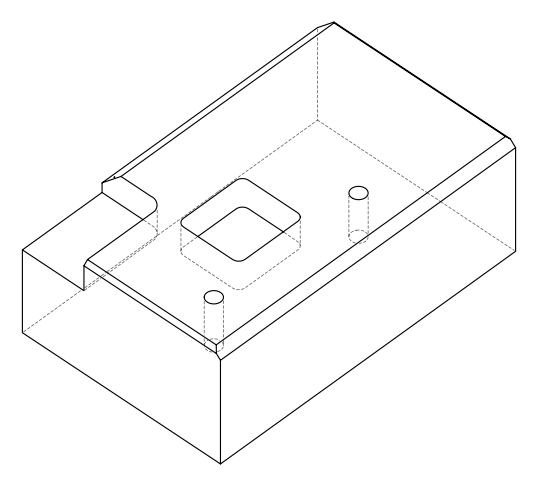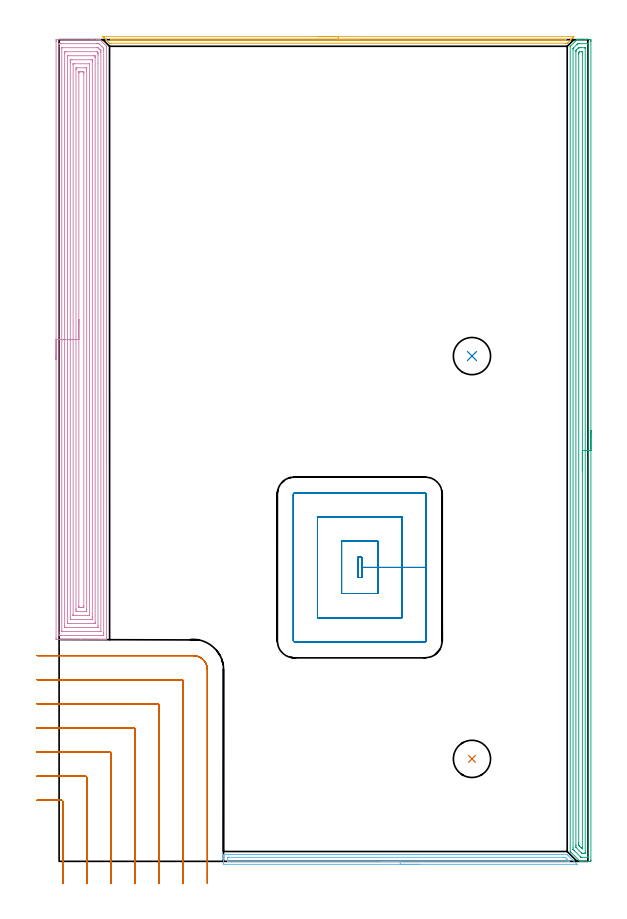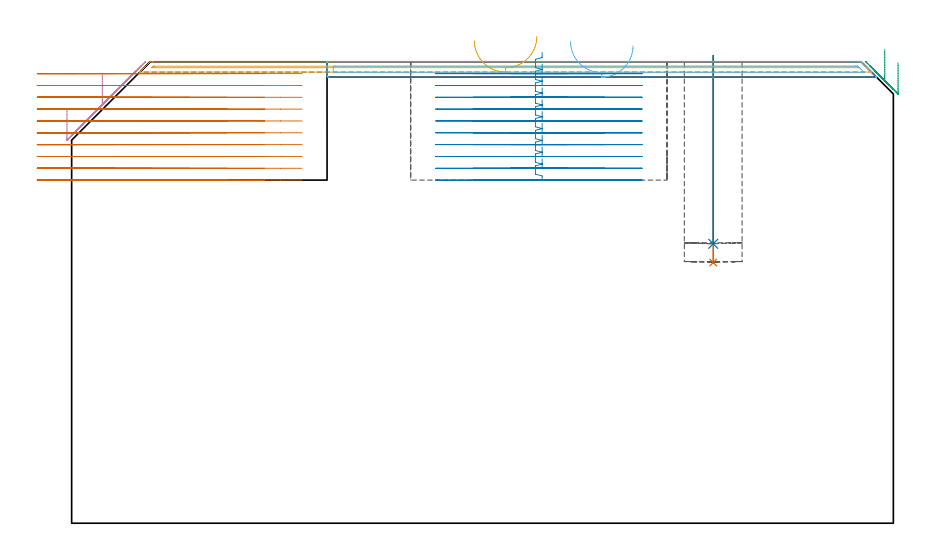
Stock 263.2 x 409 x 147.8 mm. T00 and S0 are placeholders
(PLAN: 8 operations, 2 tool changes, 75.2 min)
(1 INDEXABLE_INSERT_DRILL_BLIND_HOLE_FROM_SOLID | STEP1POCKET | NXT0302_008 | 0.27 min | 17197 mm3)
(2 INDEXABLE_INSERT_DRILL_BLIND_HOLE_FROM_SOLID_1 | STEP1POCKET_1 | NXT0302_008 | 0.24 min | 15588 mm3)
(3 AREA_MILL | FG_CHAMFER_SURFACE | UGT0205_001 | 13.26 min | 21693 mm3)
(4 AREA_MILL_1 | FG_CHAMFER_SURFACE_1 | UGT0205_001 | 21.92 min | 96681 mm3)
(5 AREA_MILL_2 | FG_CHAMFER_SURFACE_2 | UGT0205_001 | 3.84 min | 1246 mm3)
(6 AREA_MILL_3 | FG_CHAMFER_SURFACE_3 | UGT0205_001 | 2.96 min | 2118 mm3)
(7 MILL_CORNER_NOTCH_RECTANGULAR | CORNER_NOTCH_RECTANGULAR | NXT0201_012 | Follow Part, ap 4, ae 75% | 19.48 min | 337841 mm3)
(8 MILL_RECTANGULAR_POCKET | POCKET_RECTANGULAR_STRAIGHT | NXT0201_012 | Follow Part, ap 4, ae 75% | 13.26 min | 277659 mm3)
(TOOL NXT0302_008 | Index. Insert Drill 18.5mm [880-D1850L25-05] | D18.5 PA176 FL93 Z2)
(TOOL UGT0205_001 | Chamfer Mill 20 x 3 x 45 deg. | D20 FL50 Z2)
(TOOL NXT0201_012 | ENDMILL 16mm [2P460-1600-NA 1630] | D16 FL38 Z6)
(OP 1 INDEXABLE_INSERT_DRILL_BLIND_HOLE_FROM_SOLID)
G17 G21 G94 G90
T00 M6
G54
G17 G0 G90 X205.5 Y51. S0 M3
G43 Z157.8 H1
G94 G81 G98 Z83.5 F250. R149.8
G80
M5
M2
(OP 2 INDEXABLE_INSERT_DRILL_BLIND_HOLE_FROM_SOLID_1)
G17 G21 G94 G90
T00 M6
G54
G17 G0 G90 X205.5 Y251.5 S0 M3
G43 Z157.8 H1
G94 G81 G98 Z89.5 F250. R149.8
G80
M5
M2
(OP 3 AREA_MILL)
G17 G21 G94 G90
T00 M6
G54
G17 G0 G90 X264.7 Y214.5 S1061 M3
G43 Z157.8 H0
Z147.5
G94 G1 Y214.462 Z146.628 F250.
Y214.348 Z145.764
Y214.159 Z144.912
Y213.897 Z144.08
Y213.563 Z143.274
Y213.16 Z142.5
Y212.691 Z141.764
Y212.16 Z141.072
Y211.571 Z140.429
Y210.928 Z139.84
Y210.236 Z139.309
Y209.5 Z138.84
Y208.726 Z138.437
Y207.92 Z138.103
Y207.088 Z137.841
Y206.236 Z137.652
Y205.372 Z137.538
Y204.5 Z137.5
Y0.629
X264.698 Y0.28 Z137.501
X264.693 Y0.01 Z137.504
X264.356 Y0. Z137.84
X262.608 Z139.587
X261.217 Z140.979
X260.861 Z141.335
X260.148 Z142.052
X259.826 Z142.374
X259.468 Y0.001 Z142.726
X259.299 Y0.01 Z142.894
X259.122 Y0.178 Z143.078
X259.119 Y0.181 Z143.081
X254.744 Y4.555 Z147.454
X254.587 Y4.713 Z147.613
X254.553 Y4.746 Z147.646
X254.405 Y4.894 Z147.791
X254.4 Y5.1 Z147.8
Y405.688
X254.402 Y405.698 Z147.797
X254.405 Y405.705 Z147.794
X256.929 Y408.231 Z145.267
X257.07 Y408.371 Z145.128
X257.221 Y408.522 Z144.976
X257.366 Y408.668 Z144.83
X257.517 Y408.818 Z144.681
X257.668 Y408.972 Z144.522
X257.697 Y408.99 Z144.492
X257.721 Y409. Z144.468
X257.851 Z144.342
X258.119 Z144.081
X258.4 Z143.8
X259.113 Z143.082
X260.343 Z141.854
X261.734 Z140.461
X262.35 Z139.847
X264.097 Z138.1
X264.356 Y408.997 Z137.841
X264.693 Y408.99 Z137.504
X264.698 Y408.721 Z137.501
X264.7 Y408.371 Z137.5
Y408.018
Y204.5
X263.286 Z138.914
X263.285 Y2.418 Z138.915
X263.283 Y2.071 Z138.917
X263.281 Y2.029 Z138.919
X263.28 Y2.015 Z138.92
X263.261 Y2.01 Z138.939
X263.153 Y2.004 Z139.047
X263.016 Y2.001 Z139.184
X260.395 Z141.805
X259.987 Y2.005 Z142.213
X259.851 Y2.009 Z142.349
X259.747 Y2.015 Z142.453
X259.666 Y2.093 Z142.534
X259.333 Y2.418 Z142.867
X256.492 Y5.258 Z145.708
X256.129 Y5.624 Z146.071
X255.945 Y5.812 Z146.255
X255.854 Y5.908 Z146.346
X255.821 Y5.953 Z146.379
X255.82 Y5.994 Z146.38
X255.815 Y6.687 Z146.385
X255.814 Y403.9 Z146.386
X255.817 Y404.59 Z146.383
X255.82 Y404.642 Z146.38
X255.823 Y404.661 Z146.377
X255.837 Y404.678 Z146.363
X255.945 Y404.794 Z146.255
X257.732 Y406.582 Z144.468
X257.99 Y406.837 Z144.21
X258.075 Y406.918 Z144.125
X258.142 Y406.98 Z144.058
X258.239 Y406.99 Z143.961
X258.707 Y406.998 Z143.493
X259.113 Y406.999 Z143.087
X259.579 Y407. Z142.621
X262.608 Z139.592
X263.074 Z139.126
X263.236 Y406.996 Z138.964
X263.269 Y406.993 Z138.931
X263.279 Y406.989 Z138.921
X263.281 Y406.978 Z138.919
X263.284 Y406.94 Z138.916
X263.285 Y406.783 Z138.915
X263.286 Y204.5 Z138.914
X261.872 Z140.328
X261.871 Y4.206 Z140.329
X261.87 Y4.067 Z140.33
X261.867 Y4.02 Z140.333
X261.865 Y4.011 Z140.335
X261.859 Y4.007 Z140.341
X261.835 Y4.003 Z140.365
X261.734 Y4.001 Z140.466
X261.062 Y4. Z141.138
X260.861 Y4.001 Z141.339
X260.659 Y4.003 Z141.541
X260.257 Y4.01 Z141.943
X260.188 Y4.023 Z142.012
X260.161 Y4.046 Z142.039
X260.105 Y4.098 Z142.095
X259.993 Y4.206 Z142.207
X257.312 Y6.889 Z144.888
X257.257 Y6.953 Z144.943
X257.235 Y6.982 Z144.965
X257.232 Y6.995 Z144.968
X257.23 Y7.027 Z144.97
X257.229 Y7.783 Z144.971
X257.228 Y7.923 Z144.972
X257.229 Y403.146 Z144.971
X257.23 Y403.286 Z144.97
X257.236 Y403.566 Z144.964
X257.238 Y403.628 Z144.962
X257.251 Y403.644 Z144.949
X257.284 Y403.681 Z144.916
X257.366 Y403.766 Z144.834
X257.431 Y403.832 Z144.769
X258.394 Y404.794 Z143.806
X258.542 Y404.935 Z143.658
X258.595 Y404.984 Z143.605
X258.71 Y404.99 Z143.49
X258.913 Y404.998 Z143.287
X259.113 Y404.999 Z143.087
X259.785 Y405. Z142.415
X261.533 Z140.667
X261.734 Y404.999 Z140.466
X261.802 Y404.997 Z140.398
X261.854 Y404.992 Z140.346
X261.865 Y404.989 Z140.335
X261.867 Y404.973 Z140.333
X261.869 Y404.934 Z140.331
X261.871 Y404.794 Z140.329
X261.872 Y404.654 Z140.328
Y204.5
X260.457 Z141.743
X260.456 Y6.889 Z141.744
X260.454 Y6.411 Z141.746
X260.45 Y6.248 Z141.75
X260.446 Y6.214 Z141.754
X260.345 Y6.31 Z141.855
X260.205 Y6.447 Z141.995
X259.987 Y6.662 Z142.213
X259.76 Y6.889 Z142.44
X259.113 Y7.539 Z143.087
X258.875 Y7.783 Z143.325
X258.65 Y8.029 Z143.55
X258.646 Y8.261 Z143.554
X258.644 Y8.677 Z143.556
X258.643 Y9.158 Z143.557
Y401.698
X258.645 Y402.111 Z143.555
X258.649 Y402.587 Z143.551
X258.803 Y402.747 Z143.397
X258.929 Y402.872 Z143.271
X259.013 Y402.952 Z143.187
X259.061 Y402.99 Z143.139
X259.113 Y402.999 Z143.087
X259.119 Y403. Z143.081
X259.987 Z142.213
X260.418 Y402.99 Z141.782
X260.451 Y402.977 Z141.749
X260.454 Y402.945 Z141.746
X260.456 Y402.898 Z141.744
X260.457 Y402.851 Z141.743
Y402.524
Y204.5
Y203.628 Z141.781
Y202.763 Z141.895
Y201.912 Z142.083
Y201.08 Z142.346
Y200.274 Z142.68
Y199.5 Z143.082
Y198.764 Z143.551
Y198.072 Z144.082
Y197.429 Z144.672
Y196.84 Z145.315
Y196.308 Z146.007
Y195.84 Z146.743
Y195.437 Z147.517
Y195.103 Z148.322
Y194.841 Z149.154
Y194.652 Z150.006
Y194.538 Z150.871
Y194.5 Z151.743
G0 Z157.8
M5
M2
(OP 4 AREA_MILL_1)
G17 G21 G94 G90
T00 M6
G54
G17 G0 G90 X-1.5 Y249.7 S1061 M3
G43 Z157.8 H0
Z132.7
G94 G1 Y249.738 Z131.828 F250.
Y249.852 Z130.964
Y250.041 Z130.112
Y250.303 Z129.28
Y250.637 Z128.474
Y251.04 Z127.7
Y251.508 Z126.964
Y252.04 Z126.272
Y252.629 Z125.629
Y253.272 Z125.04
Y253.964 Z124.508
Y254.7 Z124.04
Y255.474 Z123.637
Y256.28 Z123.303
Y257.112 Z123.041
Y257.964 Z122.852
Y258.828 Z122.738
Y259.7 Z122.7
Y408.049
X-1.499 Y408.387 Z122.701
X-1.494 Y408.936 Z122.704
X-1.492 Y408.992 Z122.706
X-0.947 Y408.996 Z123.25
X-0.337 Y409. Z123.86
X16.216 Z140.412
X18.604 Z142.799
X19.268 Z143.467
X19.937 Z144.136
X20.05 Z144.25
X20.306 Y408.99 Z144.503
X20.381 Y408.918 Z144.579
X20.468 Y408.833 Z144.665
X20.555 Y408.746 Z144.753
X23.492 Y405.809 Z147.689
X23.592 Y405.708 Z147.792
X23.593 Y405.697 Z147.793
X23.6 Y404.815 Z147.8
Y110.567
X23.597 Y110.41 Z147.788
X23.561 Y110.407 Z147.753
X23.187 Y110.4 Z147.386
X22.823 Z147.022
X22.159 Z146.354
X20.938 Z145.135
X20.381 Z144.576
X10.995 Z135.192
X-1.226 Y110.401 Z122.971
X-1.492 Y110.41 Z122.706
X-1.499 Y110.675 Z122.699
Y110.705
X-1.5 Y259.7 Z122.7
X-0.086 Z124.114
Y405.708
X-0.084 Y406.601 Z124.116
Y406.626
X-0.059 Y406.99 Z124.141
X0.435 Y406.998 Z124.635
X0.83 Y406.999 Z125.03
X1.321 Y407. Z125.521
X18.604 Y406.999 Z142.804
X19.098 Y406.997 Z143.298
X19.493 Y406.99 Z143.693
X19.868 Y406.97 Z144.068
X20.248 Y406.601 Z144.448
X21.27 Y405.58 Z145.47
X22.03 Y404.815 Z146.23
X22.159 Y404.68 Z146.359
X22.185 Y403.922 Z146.385
Y403.895
X22.186 Y113.692 Z146.386
X22.184 Y112.799 Z146.384
Y112.774
X22.159 Y112.41 Z146.359
X21.665 Y112.402 Z145.865
X21.27 Y112.401 Z145.47
X20.779 Y112.4 Z144.979
X0.83 Y112.401 Z125.03
X0.336 Y112.403 Z124.536
X-0.059 Y112.41 Z124.141
X-0.084 Y112.799 Z124.116
X-0.085 Y112.825 Z124.115
X-0.086 Y113.692 Z124.114
Y259.7
X1.328 Z125.528
X1.329 Y404.913 Z125.529
X1.33 Y404.962 Z125.53
X1.332 Y404.984 Z125.532
X1.334 Y404.989 Z125.534
X1.35 Y404.992 Z125.55
X1.535 Y404.999 Z125.735
X18.604 Z142.804
X19.312 Y404.996 Z143.512
X19.398 Y404.99 Z143.598
X19.493 Y404.903 Z143.693
X19.585 Y404.815 Z143.785
X20.381 Y404.02 Z144.581
X20.479 Y403.922 Z144.679
X20.577 Y403.819 Z144.777
X20.765 Y403.622 Z144.965
X20.767 Y403.534 Z144.967
X20.77 Y403.029 Z144.97
X20.771 Y402.637 Z144.971
Y114.487
X20.77 Y114.438 Z144.97
X20.768 Y114.416 Z144.968
X20.766 Y114.411 Z144.966
X20.749 Y114.408 Z144.949
X20.565 Y114.401 Z144.765
X1.719 Z125.919
X1.534 Y114.405 Z125.734
X1.412 Y114.41 Z125.612
X1.335 Y114.416 Z125.535
X1.333 Y114.455 Z125.533
X1.331 Y114.585 Z125.531
X1.329 Y114.977 Z125.529
X1.328 Y259.7 Z125.528
X2.743 Z126.943
Y402.136
X2.748 Y402.888 Z126.948
X2.75 Y402.99 Z126.95
X2.851 Y402.994 Z127.051
X3.066 Y402.998 Z127.266
X3.496 Y403. Z127.696
X18.632 Z142.832
X18.838 Y402.994 Z143.038
X18.939 Y402.99 Z143.139
X19.029 Y402.91 Z143.229
X19.171 Y402.771 Z143.371
X19.348 Y402.592 Z143.548
X19.355 Y402.274 Z143.555
X19.356 Y402.136 Z143.556
X19.357 Y401.379 Z143.557
Y397.009
Y117.264
X19.352 Y116.512 Z143.552
X19.35 Y116.41 Z143.55
X19.249 Y116.406 Z143.449
X19.034 Y116.402 Z143.234
X18.604 Y116.4 Z142.804
X3.468 Z127.668
X3.056 Y116.402 Z127.256
X2.85 Y116.406 Z127.05
X2.753 Y116.41 Z126.953
X2.75 Y116.479 Z126.95
X2.743 Y117.128 Z126.943
Y117.264
Y259.7
X4.157 Z128.357
Y400.578
X4.16 Y400.808 Z128.36
X4.164 Y400.959 Z128.364
X4.168 Y400.991 Z128.368
X4.183 Y400.994 Z128.383
X4.223 Y400.997 Z128.423
X4.385 Y401. Z128.585
X4.626 Z128.826
X17.068 Z141.268
X17.715 Y400.993 Z141.915
X17.924 Y400.99 Z142.124
X17.936 Y400.578 Z142.136
X17.941 Y400.35 Z142.141
X17.943 Y400.121 Z142.143
Y118.822
X17.94 Y118.592 Z142.14
X17.936 Y118.441 Z142.136
X17.932 Y118.409 Z142.132
X17.917 Y118.406 Z142.117
X17.877 Y118.403 Z142.077
X17.715 Y118.4 Z141.915
X17.474 Z141.674
X5.032 Z129.232
X4.385 Y118.407 Z128.585
X4.176 Y118.41 Z128.376
X4.164 Y118.822 Z128.364
X4.159 Y119.05 Z128.359
X4.157 Y119.279 Z128.357
Y259.7
X5.571 Z129.771
Y397.671
X5.572 Y398.263 Z129.772
X5.574 Y398.564 Z129.774
X5.578 Y398.86 Z129.778
X5.589 Y398.99 Z129.789
X5.732 Y398.996 Z129.932
X6.162 Y398.999 Z130.362
X6.617 Y399. Z130.817
X15.938 Y398.999 Z140.138
X16.396 Y398.996 Z140.596
X16.507 Y398.99 Z140.707
X16.522 Y398.981 Z140.722
X16.524 Y398.945 Z140.724
X16.527 Y398.864 Z140.727
X16.528 Y398.564 Z140.728
X16.529 Y397.97 Z140.729
Y121.729
X16.528 Y121.137 Z140.728
X16.525 Y120.836 Z140.725
X16.522 Y120.54 Z140.722
X16.511 Y120.41 Z140.711
X16.368 Y120.404 Z140.568
X15.938 Y120.401 Z140.138
X15.483 Y120.4 Z139.683
X6.162 Y120.401 Z130.362
X5.704 Y120.404 Z129.904
X5.593 Y120.41 Z129.793
X5.578 Y120.419 Z129.778
X5.575 Y120.455 Z129.775
X5.573 Y120.536 Z129.773
X5.572 Y120.836 Z129.772
X5.571 Y121.43 Z129.771
Y259.7
X6.985 Z131.185
X6.986 Y396.778 Z131.186
X6.987 Y396.842 Z131.187
X6.992 Y396.908 Z131.192
X7.002 Y396.99 Z131.202
X7.051 Y396.992 Z131.251
X7.719 Y397. Z131.919
X15.049 Z139.249
X15.081 Y396.999 Z139.281
X15.099 Y396.995 Z139.299
X15.105 Y396.992 Z139.305
X15.108 Y396.974 Z139.308
X15.113 Y396.843 Z139.313
X15.114 Y396.778 Z139.314
X15.115 Y396.712 Z139.315
X15.114 Y122.622 Z139.314
X15.113 Y122.558 Z139.313
X15.108 Y122.492 Z139.308
X15.098 Y122.41 Z139.298
X15.049 Y122.408 Z139.249
X14.381 Y122.401 Z138.581
X7.051 Y122.4 Z131.251
X7.019 Y122.401 Z131.219
X7.001 Y122.405 Z131.201
X6.995 Y122.408 Z131.195
X6.992 Y122.426 Z131.192
X6.987 Y122.557 Z131.187
X6.985 Y122.622 Z131.185
Y122.688
Y259.7
X8.4 Z132.6
Y394.098
X8.401 Y394.528 Z132.601
X8.407 Y394.991 Z132.607
X8.82 Y395. Z133.02
X13.263 Z137.463
X13.693 Y394.991 Z137.893
X13.699 Y394.562 Z137.899
X13.7 Y394.098 Z137.9
Y393.668
Y125.301
X13.699 Y124.872 Z137.899
X13.693 Y124.408 Z137.893
X13.28 Y124.4 Z137.48
X8.828 Z133.028
X8.407 Y124.408 Z132.607
X8.401 Y124.838 Z132.601
X8.4 Y125.301 Z132.6
X8.399 Y125.732 Z132.599
X8.4 Y259.7 Z132.6
X9.814 Z134.014
Y392.312
X9.818 Y392.71 Z134.018
X9.821 Y392.908 Z134.021
X9.83 Y392.99 Z134.03
X9.926 Y392.995 Z134.126
X10.606 Y392.999 Z134.806
X10.81 Y393. Z135.01
X11.494 Z135.694
X11.7 Y392.999 Z135.9
X12.222 Y392.99 Z136.422
X12.279 Y392.988 Z136.479
X12.282 Y392.913 Z136.482
X12.284 Y392.746 Z136.484
X12.286 Y392.41 Z136.486
Y392.312
Y127.088
X12.282 Y126.69 Z136.482
X12.279 Y126.492 Z136.479
X12.27 Y126.41 Z136.47
X12.174 Y126.405 Z136.374
X11.494 Y126.401 Z135.694
X11.29 Y126.4 Z135.49
X10.606 Z134.806
X10.4 Y126.401 Z134.6
X9.878 Y126.41 Z134.078
X9.82 Y126.412 Z134.02
X9.818 Y126.487 Z134.018
X9.816 Y126.654 Z134.016
X9.814 Y126.99 Z134.014
Y127.088
Y259.7
Y260.572 Z134.052
Y261.436 Z134.166
Y262.288 Z134.354
Y263.12 Z134.617
Y263.926 Z134.951
Y264.7 Z135.353
Y265.436 Z135.822
Y266.128 Z136.353
Y266.771 Z136.943
Y267.36 Z137.586
Y267.892 Z138.278
Y268.36 Z139.014
Y268.763 Z139.788
Y269.097 Z140.594
Y269.359 Z141.426
Y269.548 Z142.277
Y269.662 Z143.142
Y269.7 Z144.014
G0 Z157.8
M5
M2
(OP 5 AREA_MILL_2)
G17 G21 G94 G90
T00 M6
G54
G17 G0 G90 X129. Y410.5 S1061 M3
G43 Z157.8 H0
Z154.5
G94 G1 X129.038 Z153.628 F250.
X129.152 Z152.763
X129.341 Z151.912
X129.603 Z151.08
X129.937 Z150.274
X130.34 Z149.5
X130.808 Z148.764
X131.34 Z148.072
X131.929 Z147.429
X132.572 Z146.84
X133.264 Z146.308
X134. Z145.84
X134.774 Z145.437
X135.58 Z145.103
X136.412 Z144.841
X137.263 Z144.652
X138.128 Z144.538
X139. Z144.5
X256.177 Y410.499 Z144.499
X256.183 Y410.495 Z144.503
X256.177 Y410.481 Z144.518
X256.018 Y410.318 Z144.681
X255.922 Y410.221 Z144.778
X255.426 Y409.723 Z145.272
X255.274 Y409.573 Z145.425
X255.135 Y409.434 Z145.564
X254.989 Y409.287 Z145.709
X254.847 Y409.146 Z145.852
X254.689 Y408.988 Z146.01
X254.552 Y408.85 Z146.146
X253.241 Y407.54 Z147.457
X252.902 Y407.203 Z147.797
X252.9 Y407.202 Z147.798
X252.008 Y407.2 Z147.8
X25.991
X25.186 Y407.201 Z147.798
X25.1 Y407.202
X24.651 Y407.647 Z147.35
X23.448 Y408.85 Z146.146
X23.311 Y408.988 Z146.01
X23.153 Y409.146 Z145.852
X23.011 Y409.287 Z145.709
X22.865 Y409.434 Z145.564
X22.726 Y409.573 Z145.425
X22.574 Y409.723 Z145.272
X22.418 Y409.881 Z145.117
X22.299 Y410. Z144.998
X22.137 Y410.16 Z144.834
X21.971 Y410.328 Z144.67
X21.87 Y410.428 Z144.566
X21.81 Y410.489 Z144.503
X21.891 Y410.496 Z144.501
X21.93 Y410.499
X139. Y410.5 Z144.5
Y409.086 Z145.914
X251.803 Y409.085 Z145.915
X252.009
X252.218 Y409.082 Z145.918
X252.313 Y409.079 Z145.921
X252.27 Y409.031 Z145.969
X252.11 Y408.864 Z146.136
X252.009 Y408.76 Z146.24
X251.891 Y408.652 Z146.348
X251.855 Y408.621 Z146.379
X251.798 Y408.619 Z146.381
X251.598 Y408.616 Z146.384
X251.115 Y408.614 Z146.386
X250.91
X26.679
X26.532 Y408.615 Z146.385
X26.262 Y408.619 Z146.381
X26.196 Y408.621 Z146.379
X26.126 Y408.636 Z146.364
X25.991 Y408.763 Z146.237
X25.718 Y409.037 Z145.963
X25.691 Y409.068 Z145.932
X25.683 Y409.08 Z145.92
X25.692 Y409.081 Z145.919
X25.791 Y409.084 Z145.916
X25.991 Y409.085 Z145.915
X26.197 Y409.086 Z145.914
X139.
X139.872 Z145.952
X140.736 Z146.066
X141.588 Z146.255
X142.42 Z146.517
X143.226 Z146.851
X144. Z147.254
X144.736 Z147.723
X145.428 Z148.254
X146.071 Z148.843
X146.66 Z149.486
X147.191 Z150.178
X147.66 Z150.914
X148.063 Z151.688
X148.397 Z152.494
X148.659 Z153.326
X148.848 Z154.178
X148.962 Z155.043
X149. Z155.914
G0 Z157.8
M5
M2
(OP 6 AREA_MILL_3)
G17 G21 G94 G90
T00 M6
G54
G17 G0 G90 X179.8 Y-1.5 S1061 M3
G43 Z157.8 H0
Z152.9
G94 G1 X179.762 Z152.028 F250.
X179.648 Z151.163
X179.459 Z150.312
X179.197 Z149.48
X178.863 Z148.674
X178.46 Z147.9
X177.992 Z147.164
X177.46 Z146.472
X176.871 Z145.829
X176.228 Z145.24
X175.536 Z144.708
X174.8 Z144.24
X174.026 Z143.837
X173.22 Z143.503
X172.388 Z143.241
X171.536 Z143.052
X170.672 Z142.938
X169.8 Z142.9
X82.397
X82.115 Y-1.497 Z142.901
X81.81 Y-1.493 Z142.902
X81.8 Y-1.223 Z143.173
Y-0.936 Z143.46
Y-0.354 Z144.041
Y0.221 Z144.618
Y0.515 Z144.912
Y1.09 Z145.486
Y1.384 Z145.78
Y1.974 Z146.373
Y2.253 Z146.653
Y3.212 Z147.611
X81.801 Y3.306 Z147.698
X81.804 Y3.345 Z147.737
X81.81 Y3.397 Z147.788
X81.951 Y3.4 Z147.8
X252.743
X252.895 Y3.397 Z147.789
X252.958 Y3.34 Z147.736
X253.158 Y3.142 Z147.542
X257.781 Y-1.48 Z142.917
X257.79 Y-1.496 Z142.901
Y-1.499 Z142.899
X257.71 Y-1.5 Z142.9
X257.649
X169.8
Y-0.086 Z144.314
X84.181 Y-0.085 Z144.315
X83.904 Y-0.083 Z144.317
X83.835 Y-0.08 Z144.32
X83.81 Y-0.077 Z144.323
X83.807 Y-0.063 Z144.337
X83.802 Y0.016 Z144.416
X83.8 Y1.384 Z145.784
X83.801 Y1.754 Z146.154
X83.805 Y1.879 Z146.279
X83.81 Y1.972 Z146.372
X83.873 Y1.979 Z146.379
X84.181 Y1.983 Z146.383
X84.457 Y1.985 Z146.385
X94.974 Y1.986 Z146.386
X250.96 Y1.985 Z146.385
X251.237 Y1.984 Z146.384
X251.852 Y1.979 Z146.379
X252.46 Y1.384 Z145.784
X252.743 Y1.106 Z145.506
X253.335 Y0.515 Z144.915
X253.635 Y0.214 Z144.614
X253.911 Y-0.071 Z144.329
X253.919 Y-0.081 Z144.319
X253.914 Y-0.082 Z144.318
X253.876 Y-0.084 Z144.316
X253.796 Y-0.085 Z144.315
X253.635 Y-0.086 Z144.314
X169.8
X168.928 Z144.352
X168.064 Z144.466
X167.212 Z144.655
X166.38 Z144.917
X165.574 Z145.251
X164.8 Z145.654
X164.064 Z146.123
X163.372 Z146.654
X162.729 Z147.243
X162.14 Z147.886
X161.608 Z148.578
X161.14 Z149.314
X160.737 Z150.088
X160.403 Z150.894
X160.141 Z151.726
X159.952 Z152.578
X159.838 Z153.443
X159.8 Z154.314
G0 Z157.8
M5
M2
(OP 7 MILL_CORNER_NOTCH_RECTANGULAR)
G17 G21 G94 G90
T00 M6
G54
G17 G0 G90 X1.8 Y-11. S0 M3
G43 Z157.8 H1
Z144.01
G94 G1 Y-8. F250.
Y29.606 F500.
G3 X1.006 Y30.4 R0.8
G1 X-7.746
X-8.
X-11. Y30.411 F250.
G0 Z157.8
X13.8 Y-11.
Z144.01
G1 Y-8.
Y41.606 F500.
G3 X13.006 Y42.4 R0.8
G1 X-7.746
X-8. Y42.401
X-11. Y42.413 F250.
G0 Z157.8
X25.8 Y-11.
Z144.01
G1 Y-8.
Y53.605 F500.
G3 X25.005 Y54.4 R0.8
G1 X-7.746
X-8. Y54.401
X-11. Y54.417 F250.
G0 Z157.8
X37.8 Y-11.
Z144.01
G1 Y-8.
Y65.605 F500.
G3 X37.005 Y66.4 R0.8
G1 X-7.746
X-8. Y66.401
X-11. Y66.422 F250.
G0 Z157.8
X49.8 Y-11.
Z144.01
G1 Y-8.
Y77.605 F500.
G3 X49.005 Y78.4 R0.8
G1 X-7.746
G2 X-8. Y78.401 R24.
G1 X-11. Y78.433 F250.
G0 Z157.8
X61.8 Y-11.
Z144.01
G1 Y-8.
Y89.604 F500.
G3 X61.004 Y90.4 R0.8
G1 X-7.746
G2 X-8. Y90.403 R12.
G1 X-10.999 Y90.466 F250.
G0 Z157.8
X73.8 Y-11.
Z144.01
G1 Y-8.
Y95.5 F500.
G3 X66.9 Y102.4 R6.9
G1 X-7.746
X-10.746 F250.
G0 Z157.8
X1.8 Y-11.
Z140.22
G1 Y-8.
Y29.606 F500.
G3 X1.006 Y30.4 R0.8
G1 X-7.746
X-8.
X-11. Y30.411 F250.
G0 Z157.8
X13.8 Y-11.
Z140.22
G1 Y-8.
Y41.606 F500.
G3 X13.006 Y42.4 R0.8
G1 X-7.746
X-8. Y42.401
X-11. Y42.413 F250.
G0 Z157.8
X25.8 Y-11.
Z140.22
G1 Y-8.
Y53.605 F500.
G3 X25.005 Y54.4 R0.8
G1 X-7.746
X-8. Y54.401
X-11. Y54.417 F250.
G0 Z157.8
X37.8 Y-11.
Z140.22
G1 Y-8.
Y65.605 F500.
G3 X37.005 Y66.4 R0.8
G1 X-7.746
X-8. Y66.401
X-11. Y66.422 F250.
G0 Z157.8
X49.8 Y-11.
Z140.22
G1 Y-8.
Y77.605 F500.
G3 X49.005 Y78.4 R0.8
G1 X-7.746
G2 X-8. Y78.401 R24.
G1 X-11. Y78.433 F250.
G0 Z157.8
X61.8 Y-11.
Z140.22
G1 Y-8.
Y89.604 F500.
G3 X61.004 Y90.4 R0.8
G1 X-7.746
G2 X-8. Y90.403 R12.
G1 X-10.999 Y90.466 F250.
G0 Z157.8
X73.8 Y-11.
Z140.22
G1 Y-8.
Y95.5 F500.
G3 X66.9 Y102.4 R6.9
G1 X-7.746
X-10.746 F250.
G0 Z157.8
X1.8 Y-11.
Z136.43
G1 Y-8.
Y29.606 F500.
G3 X1.006 Y30.4 R0.8
G1 X-7.746
X-8.
X-11. Y30.411 F250.
G0 Z157.8
X13.8 Y-11.
Z136.43
G1 Y-8.
Y41.605 F500.
G3 X13.005 Y42.4 R0.8
G1 X-7.746
X-8. Y42.401
X-11. Y42.413 F250.
G0 Z157.8
X25.8 Y-11.
Z136.43
G1 Y-8.
Y53.605 F500.
G3 X25.005 Y54.4 R0.8
G1 X-7.746
X-8. Y54.401
X-11. Y54.417 F250.
G0 Z157.8
X37.8 Y-11.
Z136.43
G1 Y-8.
Y65.605 F500.
G3 X37.005 Y66.4 R0.8
G1 X-7.746
X-8. Y66.401
X-11. Y66.422 F250.
G0 Z157.8
X49.8 Y-11.
Z136.43
G1 Y-8.
Y77.604 F500.
G3 X49.004 Y78.4 R0.8
G1 X-7.746
G2 X-8. Y78.401 R24.
G1 X-11. Y78.433 F250.
G0 Z157.8
X61.8 Y-11.
Z136.43
G1 Y-8.
Y89.604 F500.
G3 X61.004 Y90.4 R0.8
G1 X-7.746
G2 X-8. Y90.403 R12.
G1 X-10.999 Y90.466 F250.
G0 Z157.8
X73.8 Y-11.
Z136.43
G1 Y-8.
Y95.5 F500.
G3 X66.9 Y102.4 R6.9
G1 X-7.746
X-10.746 F250.
G0 Z157.8
X1.8 Y-11.
Z132.64
G1 Y-8.
Y29.606 F500.
G3 X1.006 Y30.4 R0.8
G1 X-7.746
X-8.
X-11. Y30.411 F250.
G0 Z157.8
X13.8 Y-11.
Z132.64
G1 Y-8.
Y41.606 F500.
G3 X13.006 Y42.4 R0.8
G1 X-7.746
X-8. Y42.401
X-11. Y42.413 F250.
G0 Z157.8
X25.8 Y-11.
Z132.64
G1 Y-8.
Y53.605 F500.
G3 X25.005 Y54.4 R0.8
G1 X-7.746
X-8. Y54.401
X-11. Y54.417 F250.
G0 Z157.8
X37.8 Y-11.
Z132.64
G1 Y-8.
Y65.605 F500.
G3 X37.005 Y66.4 R0.8
G1 X-7.746
X-8. Y66.401
X-11. Y66.422 F250.
G0 Z157.8
X49.8 Y-11.
Z132.64
G1 Y-8.
Y77.605 F500.
G3 X49.005 Y78.4 R0.8
G1 X-7.746
G2 X-8. Y78.401 R24.
G1 X-11. Y78.433 F250.
G0 Z157.8
X61.8 Y-11.
Z132.64
G1 Y-8.
Y89.604 F500.
G3 X61.004 Y90.4 R0.8
G1 X-7.746
G2 X-8. Y90.403 R12.
G1 X-10.999 Y90.466 F250.
G0 Z157.8
X73.8 Y-11.
Z132.64
G1 Y-8.
Y95.5 F500.
G3 X66.9 Y102.4 R6.9
G1 X-7.746
X-10.746 F250.
G0 Z157.8
X1.8 Y-11.
Z128.85
G1 Y-8.
Y29.606 F500.
G3 X1.006 Y30.4 R0.8
G1 X-8.
X-11. F250.
G0 Z157.8
X13.8 Y-11.
Z128.85
G1 Y-8.
Y41.606 F500.
G3 X13.006 Y42.4 R0.8
G1 X-8.
X-11. F250.
G0 Z157.8
X25.8 Y-11.
Z128.85
G1 Y-8.
Y53.605 F500.
G3 X25.005 Y54.4 R0.8
G1 X-8.
X-11. F250.
G0 Z157.8
X37.8 Y-11.
Z128.85
G1 Y-8.
Y65.605 F500.
G3 X37.005 Y66.4 R0.8
G1 X-8.
X-11. F250.
G0 Z157.8
X49.8 Y-11.
Z128.85
G1 Y-8.
Y77.605 F500.
G3 X49.005 Y78.4 R0.8
G1 X-8.
X-11. F250.
G0 Z157.8
X61.8 Y-11.
Z128.85
G1 Y-8.
Y89.604 F500.
G3 X61.004 Y90.4 R0.8
G1 X-8.
X-11. F250.
G0 Z157.8
X73.8 Y-11.
Z128.85
G1 Y-8.
Y95.5 F500.
G3 X66.9 Y102.4 R6.9
G1 X-8.
X-11. F250.
G0 Z157.8
X1.8 Y-11.
Z125.06
G1 Y-8.
Y29.606 F500.
G3 X1.006 Y30.4 R0.8
G1 X-8.
X-11. F250.
G0 Z157.8
X13.8 Y-11.
Z125.06
G1 Y-8.
Y41.605 F500.
G3 X13.005 Y42.4 R0.8
G1 X-8.
X-11. F250.
G0 Z157.8
X25.8 Y-11.
Z125.06
G1 Y-8.
Y53.605 F500.
G3 X25.005 Y54.4 R0.8
G1 X-8.
X-11. F250.
G0 Z157.8
X37.8 Y-11.
Z125.06
G1 Y-8.
Y65.605 F500.
G3 X37.005 Y66.4 R0.8
G1 X-8.
X-11. F250.
G0 Z157.8
X49.8 Y-11.
Z125.06
G1 Y-8.
Y77.604 F500.
G3 X49.004 Y78.4 R0.8
G1 X-8.
X-11. F250.
G0 Z157.8
X61.8 Y-11.
Z125.06
G1 Y-8.
Y89.604 F500.
G3 X61.004 Y90.4 R0.8
G1 X-8.
X-11. F250.
G0 Z157.8
X73.8 Y-11.
Z125.06
G1 Y-8.
Y95.5 F500.
G3 X66.9 Y102.4 R6.9
G1 X-8.
X-11. F250.
G0 Z157.8
X1.8 Y-11.
Z121.27
G1 Y-8.
Y29.606 F500.
G3 X1.006 Y30.4 R0.8
G1 X-8.
X-11. F250.
G0 Z157.8
X13.8 Y-11.
Z121.27
G1 Y-8.
Y41.605 F500.
G3 X13.005 Y42.4 R0.8
G1 X-8.
X-11. F250.
G0 Z157.8
X25.8 Y-11.
Z121.27
G1 Y-8.
Y53.605 F500.
G3 X25.005 Y54.4 R0.8
G1 X-8.
X-11. F250.
G0 Z157.8
X37.8 Y-11.
Z121.27
G1 Y-8.
Y65.605 F500.
G3 X37.005 Y66.4 R0.8
G1 X-8.
X-11. F250.
G0 Z157.8
X49.8 Y-11.
Z121.27
G1 Y-8.
Y77.604 F500.
G3 X49.004 Y78.4 R0.8
G1 X-8.
X-11. F250.
G0 Z157.8
X61.8 Y-11.
Z121.27
G1 Y-8.
Y89.604 F500.
G3 X61.004 Y90.4 R0.8
G1 X-8.
X-11. F250.
G0 Z157.8
X73.8 Y-11.
Z121.27
G1 Y-8.
Y95.5 F500.
G3 X66.9 Y102.4 R6.9
G1 X-8.
X-11. F250.
G0 Z157.8
X1.8 Y-11.
Z117.48
G1 Y-8.
Y29.606 F500.
G3 X1.006 Y30.4 R0.8
G1 X-8.
X-11. F250.
G0 Z157.8
X13.8 Y-11.
Z117.48
G1 Y-8.
Y41.605 F500.
G3 X13.005 Y42.4 R0.8
G1 X-8.
X-11. F250.
G0 Z157.8
X25.8 Y-11.
Z117.48
G1 Y-8.
Y53.605 F500.
G3 X25.005 Y54.4 R0.8
G1 X-8.
X-11. F250.
G0 Z157.8
X37.8 Y-11.
Z117.48
G1 Y-8.
Y65.605 F500.
G3 X37.005 Y66.4 R0.8
G1 X-8.
X-11. F250.
G0 Z157.8
X49.8 Y-11.
Z117.48
G1 Y-8.
Y77.604 F500.
G3 X49.004 Y78.4 R0.8
G1 X-8.
X-11. F250.
G0 Z157.8
X61.8 Y-11.
Z117.48
G1 Y-8.
Y89.604 F500.
G3 X61.004 Y90.4 R0.8
G1 X-8.
X-11. F250.
G0 Z157.8
X73.8 Y-11.
Z117.48
G1 Y-8.
Y95.5 F500.
G3 X66.9 Y102.4 R6.9
G1 X-8.
X-11. F250.
G0 Z157.8
X1.8 Y-11.
Z113.69
G1 Y-8.
Y29.606 F500.
G3 X1.006 Y30.4 R0.8
G1 X-8.
X-11. F250.
G0 Z157.8
X13.8 Y-11.
Z113.69
G1 Y-8.
Y41.605 F500.
G3 X13.005 Y42.4 R0.8
G1 X-8.
X-11. F250.
G0 Z157.8
X25.8 Y-11.
Z113.69
G1 Y-8.
Y53.605 F500.
G3 X25.005 Y54.4 R0.8
G1 X-8.
X-11. F250.
G0 Z157.8
X37.8 Y-11.
Z113.69
G1 Y-8.
Y65.605 F500.
G3 X37.005 Y66.4 R0.8
G1 X-8.
X-11. F250.
G0 Z157.8
X49.8 Y-11.
Z113.69
G1 Y-8.
Y77.604 F500.
G3 X49.004 Y78.4 R0.8
G1 X-8.
X-11. F250.
G0 Z157.8
X61.8 Y-11.
Z113.69
G1 Y-8.
Y89.604 F500.
G3 X61.004 Y90.4 R0.8
G1 X-8.
X-11. F250.
G0 Z157.8
X73.8 Y-11.
Z113.69
G1 Y-8.
Y95.5 F500.
G3 X66.9 Y102.4 R6.9
G1 X-8.
X-11. F250.
G0 Z157.8
X1.8 Y-11.
Z109.9
G1 Y-8.
Y29.606 F500.
G3 X1.006 Y30.4 R0.8
G1 X-8.
X-11. F250.
G0 Z157.8
X13.8 Y-11.
Z109.9
G1 Y-8.
Y41.605 F500.
G3 X13.005 Y42.4 R0.8
G1 X-8.
X-11. F250.
G0 Z157.8
X25.8 Y-11.
Z109.9
G1 Y-8.
Y53.605 F500.
G3 X25.005 Y54.4 R0.8
G1 X-8.
X-11. F250.
G0 Z157.8
X37.8 Y-11.
Z109.9
G1 Y-8.
Y65.605 F500.
G3 X37.005 Y66.4 R0.8
G1 X-8.
X-11. F250.
G0 Z157.8
X49.8 Y-11.
Z109.9
G1 Y-8.
Y77.604 F500.
G3 X49.004 Y78.4 R0.8
G1 X-8.
X-11. F250.
G0 Z157.8
X61.8 Y-11.
Z109.9
G1 Y-8.
Y89.604 F500.
G3 X61.004 Y90.4 R0.8
G1 X-8.
X-11. F250.
G0 Z157.8
X73.8 Y-11.
Z109.9
G1 Y-8.
Y95.5 F500.
G3 X66.9 Y102.4 R6.9
G1 X-8.
X-11. F250.
G0 Z157.8
M5
M2
(OP 8 MILL_RECTANGULAR_POCKET)
G17 G21 G94 G90
T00 M6
G54
G17 G0 G90 X150.7 Y145.159 S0 M3
G43 Z157.8 H1
Z150.8
G94 G1 Y151.3 Z149.155 F250.
X148.6 Z148.592
Y141.3 Z145.912
X150.7 Z145.35
Y146.3 Z144.01
Y151.3 F500.
X148.6
Y141.3
X150.7
Y146.3
X158.7
Y159.3
X140.6
Y133.3
X158.7
Y146.3
X170.7
Y171.3
X128.6
Y121.3
X170.7
Y146.3
X182.7
Y182.7
G3 X182.1 Y183.3 R0.6
G1 X117.2
G3 X116.6 Y182.7 R0.6
G1 Y109.9
G3 X117.2 Y109.3 R0.6
G1 X182.1
G3 X182.7 Y109.9 R0.6
G1 Y146.3
Y147.3
G0 X150.7 Y145.159 Z147.01
G1 Y151.3 Z145.365 F250.
X148.6 Z144.802
Y141.3 Z142.122
X150.7 Z141.56
Y146.3 Z140.22
Y151.3 F500.
X148.6
Y141.3
X150.7
Y146.3
X158.7
Y159.3
X140.6
Y133.3
X158.7
Y146.3
X170.7
Y171.3
X128.6
Y121.3
X170.7
Y146.3
X182.7
Y182.7
G3 X182.1 Y183.3 R0.6
G1 X117.2
G3 X116.6 Y182.7 R0.6
G1 Y109.9
G3 X117.2 Y109.3 R0.6
G1 X182.1
G3 X182.7 Y109.9 R0.6
G1 Y146.3
Y147.3
G0 X150.7 Y145.159 Z143.22
G1 Y151.3 Z141.575 F250.
X148.6 Z141.012
Y141.3 Z138.332
X150.7 Z137.77
Y146.3 Z136.43
Y151.3 F500.
X148.6
Y141.3
X150.7
Y146.3
X158.7
Y159.3
X140.6
Y133.3
X158.7
Y146.3
X170.7
Y171.3
X128.6
Y121.3
X170.7
Y146.3
X182.7
Y182.7
G3 X182.1 Y183.3 R0.6
G1 X117.2
G3 X116.6 Y182.7 R0.6
G1 Y109.9
G3 X117.2 Y109.3 R0.6
G1 X182.1
G3 X182.7 Y109.9 R0.6
G1 Y146.3
Y147.3
G0 X150.7 Y145.159 Z139.43
G1 Y151.3 Z137.785 F250.
X148.6 Z137.222
Y141.3 Z134.542
X150.7 Z133.98
Y146.3 Z132.64
Y151.3 F500.
X148.6
Y141.3
X150.7
Y146.3
X158.7
Y159.3
X140.6
Y133.3
X158.7
Y146.3
X170.7
Y171.3
X128.6
Y121.3
X170.7
Y146.3
X182.7
Y182.7
G3 X182.1 Y183.3 R0.6
G1 X117.2
G3 X116.6 Y182.7 R0.6
G1 Y109.9
G3 X117.2 Y109.3 R0.6
G1 X182.1
G3 X182.7 Y109.9 R0.6
G1 Y146.3
Y147.3
G0 X150.7 Y145.159 Z135.64
G1 Y151.3 Z133.995 F250.
X148.6 Z133.432
Y141.3 Z130.752
X150.7 Z130.19
Y146.3 Z128.85
Y151.3 F500.
X148.6
Y141.3
X150.7
Y146.3
X158.7
Y159.3
X140.6
Y133.3
X158.7
Y146.3
X170.7
Y171.3
X128.6
Y121.3
X170.7
Y146.3
X182.7
Y182.7
G3 X182.1 Y183.3 R0.6
G1 X117.2
G3 X116.6 Y182.7 R0.6
G1 Y109.9
G3 X117.2 Y109.3 R0.6
G1 X182.1
G3 X182.7 Y109.9 R0.6
G1 Y146.3
Y147.3
G0 X150.7 Y145.159 Z131.85
G1 Y151.3 Z130.205 F250.
X148.6 Z129.642
Y141.3 Z126.962
X150.7 Z126.4
Y146.3 Z125.06
Y151.3 F500.
X148.6
Y141.3
X150.7
Y146.3
X158.7
Y159.3
X140.6
Y133.3
X158.7
Y146.3
X170.7
Y171.3
X128.6
Y121.3
X170.7
Y146.3
X182.7
Y182.7
G3 X182.1 Y183.3 R0.6
G1 X117.2
G3 X116.6 Y182.7 R0.6
G1 Y109.9
G3 X117.2 Y109.3 R0.6
G1 X182.1
G3 X182.7 Y109.9 R0.6
G1 Y146.3
Y147.3
G0 X150.7 Y145.159 Z128.06
G1 Y151.3 Z126.415 F250.
X148.6 Z125.852
Y141.3 Z123.172
X150.7 Z122.61
Y146.3 Z121.27
Y151.3 F500.
X148.6
Y141.3
X150.7
Y146.3
X158.7
Y159.3
X140.6
Y133.3
X158.7
Y146.3
X170.7
Y171.3
X128.6
Y121.3
X170.7
Y146.3
X182.7
Y182.7
G3 X182.1 Y183.3 R0.6
G1 X117.2
G3 X116.6 Y182.7 R0.6
G1 Y109.9
G3 X117.2 Y109.3 R0.6
G1 X182.1
G3 X182.7 Y109.9 R0.6
G1 Y146.3
Y147.3
G0 X150.7 Y145.159 Z124.27
G1 Y151.3 Z122.625 F250.
X148.6 Z122.062
Y141.3 Z119.382
X150.7 Z118.82
Y146.3 Z117.48
Y151.3 F500.
X148.6
Y141.3
X150.7
Y146.3
X158.7
Y159.3
X140.6
Y133.3
X158.7
Y146.3
X170.7
Y171.3
X128.6
Y121.3
X170.7
Y146.3
X182.7
Y182.7
G3 X182.1 Y183.3 R0.6
G1 X117.2
G3 X116.6 Y182.7 R0.6
G1 Y109.9
G3 X117.2 Y109.3 R0.6
G1 X182.1
G3 X182.7 Y109.9 R0.6
G1 Y146.3
Y147.3
G0 X150.7 Y145.159 Z120.48
G1 Y151.3 Z118.835 F250.
X148.6 Z118.272
Y141.3 Z115.592
X150.7 Z115.03
Y146.3 Z113.69
Y151.3 F500.
X148.6
Y141.3
X150.7
Y146.3
X158.7
Y159.3
X140.6
Y133.3
X158.7
Y146.3
X170.7
Y171.3
X128.6
Y121.3
X170.7
Y146.3
X182.7
Y182.7
G3 X182.1 Y183.3 R0.6
G1 X117.2
G3 X116.6 Y182.7 R0.6
G1 Y109.9
G3 X117.2 Y109.3 R0.6
G1 X182.1
G3 X182.7 Y109.9 R0.6
G1 Y146.3
Y147.3
G0 X150.7 Y145.159 Z116.69
G1 Y151.3 Z115.045 F250.
X148.6 Z114.482
Y141.3 Z111.802
X150.7 Z111.24
Y146.3 Z109.9
Y151.3 F500.
X148.6
Y141.3
X150.7
Y146.3
X158.7
Y159.3
X140.6
Y133.3
X158.7
Y146.3
X170.7
Y171.3
X128.6
Y121.3
X170.7
Y146.3
X182.7
Y182.7
G3 X182.1 Y183.3 R0.6
G1 X117.2
G3 X116.6 Y182.7 R0.6
G1 Y109.9
G3 X117.2 Y109.3 R0.6
G1 X182.1
G3 X182.7 Y109.9 R0.6
G1 Y146.3
Y147.3
G0 Z157.8
M5
M2
